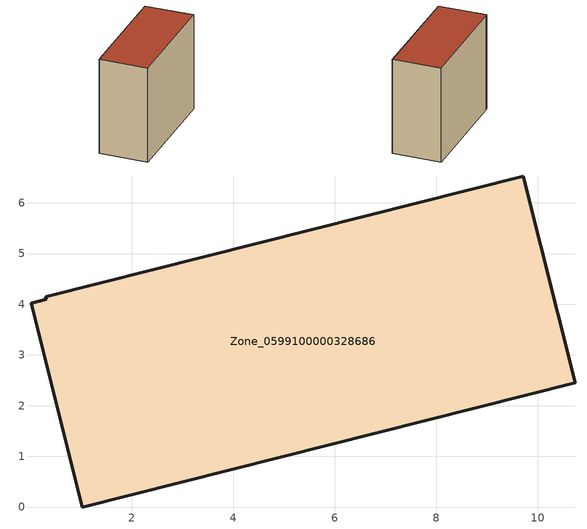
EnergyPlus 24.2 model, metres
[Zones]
Zone_0599100000328686
 floor ground (C_G): 10.75,2.45 1.02,0 0.01,4.02 0.31,4.09 0.3,4.15 9.72,6.53 z0
 wall outside (C_F): 10.75,2.45 9.72,6.53 0.3,4.15 0.31,4.09 0.01,4.02 1.02,0 10.75,2.45 z0:8.46
 roof outside (C_R): 1.02,0 10.75,2.45 9.72,6.53 0.3,4.15 0.31,4.09 0.01,4.02 z8.46
[BUILDING]
Pand.0599100000328686: North Axis=0; Terrain=City; Loads Convergence Tolerance Value=0.04; Temperature Convergence Tolerance Value=0.4; Solar Distribution=FullExterior; Maximum Number of Warmup Days=25; Minimum Number of Warmup Days=1
[Site:Location]
Rotterdam.The.Hague.AP_ZH_NLD Design_Conditions: Latitude=51.96; Longitude=4.45; Time Zone=1; Elevation=-4.5
[SITE:GROUNDTEMPERATURE:BUILDINGSURFACE]
18, 18, 18, 18, 18, 18, 18, 18, 18, 18, 18, 18
[MATERIAL] Thermal Absorptance=0.9; Solar Absorptance=0.7; Visible Absorptance=0.7
Name | Roughness | Thickness | Conductivity | Density | Specific Heat
G.TI.1992-2005 | MediumSmooth | 0.15 | 0.06 | 540 | 1210
F.TI.1992-2005 | Rough | 0.3 | 0.12 | 1920 | 840
R.TI.1992-2005 | MediumRough | 0.2 | 0.08 | 1500 | 1000
[CONSTRUCTION]
C_G: G.TI.1992-2005
C_F: F.TI.1992-2005
C_R: R.TI.1992-2005
[ZONE]
Zone_0599100000328686: Type=1; Multiplier=1; Ceiling Height=Autocalculate; Volume=Autocalculate; Floor Area=autocalculate; Part of Total Floor Area=Yes
[ZONEINFILTRATION:DESIGNFLOWRATE]
Infil_Zone_0599100000328686: Zone or ZoneList or Space or SpaceList=Zone_0599100000328686; Schedule=AlwaysOn; Design Flow Rate Calculation Method=Flow/Area; Flow Rate per Floor Area=0.0015; Constant Term Coefficient=1; Temperature Term Coefficient=0; Velocity Term Coefficient=0; Velocity Squared Term Coefficient=0
[HVACTEMPLATE:ZONE:IDEALLOADSAIRSYSTEM]
Zone_0599100000328686: Maximum Heating Supply Air Temperature=50; Minimum Cooling Supply Air Temperature=13; Maximum Heating Supply Air Humidity Ratio=0.0156; Minimum Cooling Supply Air Humidity Ratio=0.0077; Heating Limit=NoLimit; Cooling Limit=NoLimit; Dehumidification Control Type=ConstantSensibleHeatRatio; Cooling Sensible Heat Ratio=0.7; Dehumidification Setpoint=60; Humidification Control Type=None; Humidification Setpoint=30; Outdoor Air Method=None; Outdoor Air Flow Rate per Person=0.00944; Outdoor Air Flow Rate per Zone Floor Area=0; Outdoor Air Flow Rate per Zone=0; Demand Controlled Ventilation Type=None; Outdoor Air Economizer Type=NoEconomizer; Heat Recovery Type=None; Sensible Heat Recovery Effectiveness=0.7; Latent Heat Recovery Effectiveness=0.65
[ZONECONTROL:THERMOSTAT]
ThermostatControl_Zone_0599100000328686: Zone or ZoneList=Zone_0599100000328686; Control Type Schedule=DualSetpointControlType; Control 1=Thermostat_Zone_0599100000328686; Temperature Difference Between Cutout And Setpoint=0
[THERMOSTATSETPOINT:DUALSETPOINT]
Thermostat_Zone_0599100000328686: Heating Setpoint Temperature Schedule=HeatingSetpoint_Zone_0599100000328686; Cooling Setpoint Temperature Schedule=CoolingSetpoint_Zone_0599100000328686
[SCHEDULE:COMPACT]
HeatingSetpoint_Zone_0599100000328686: Through: 12/31, For: AllDays, Until: 24:00, 21
CoolingSetpoint_Zone_0599100000328686: Through: 12/31, For: AllDays, Until: 24:00, 24
DualSetpointControlType: Through: 12/31, For: AllDays, Until: 24:00, 4
AlwaysOn: Through: 12/31, For: AllDays, Until: 24:00, 1
